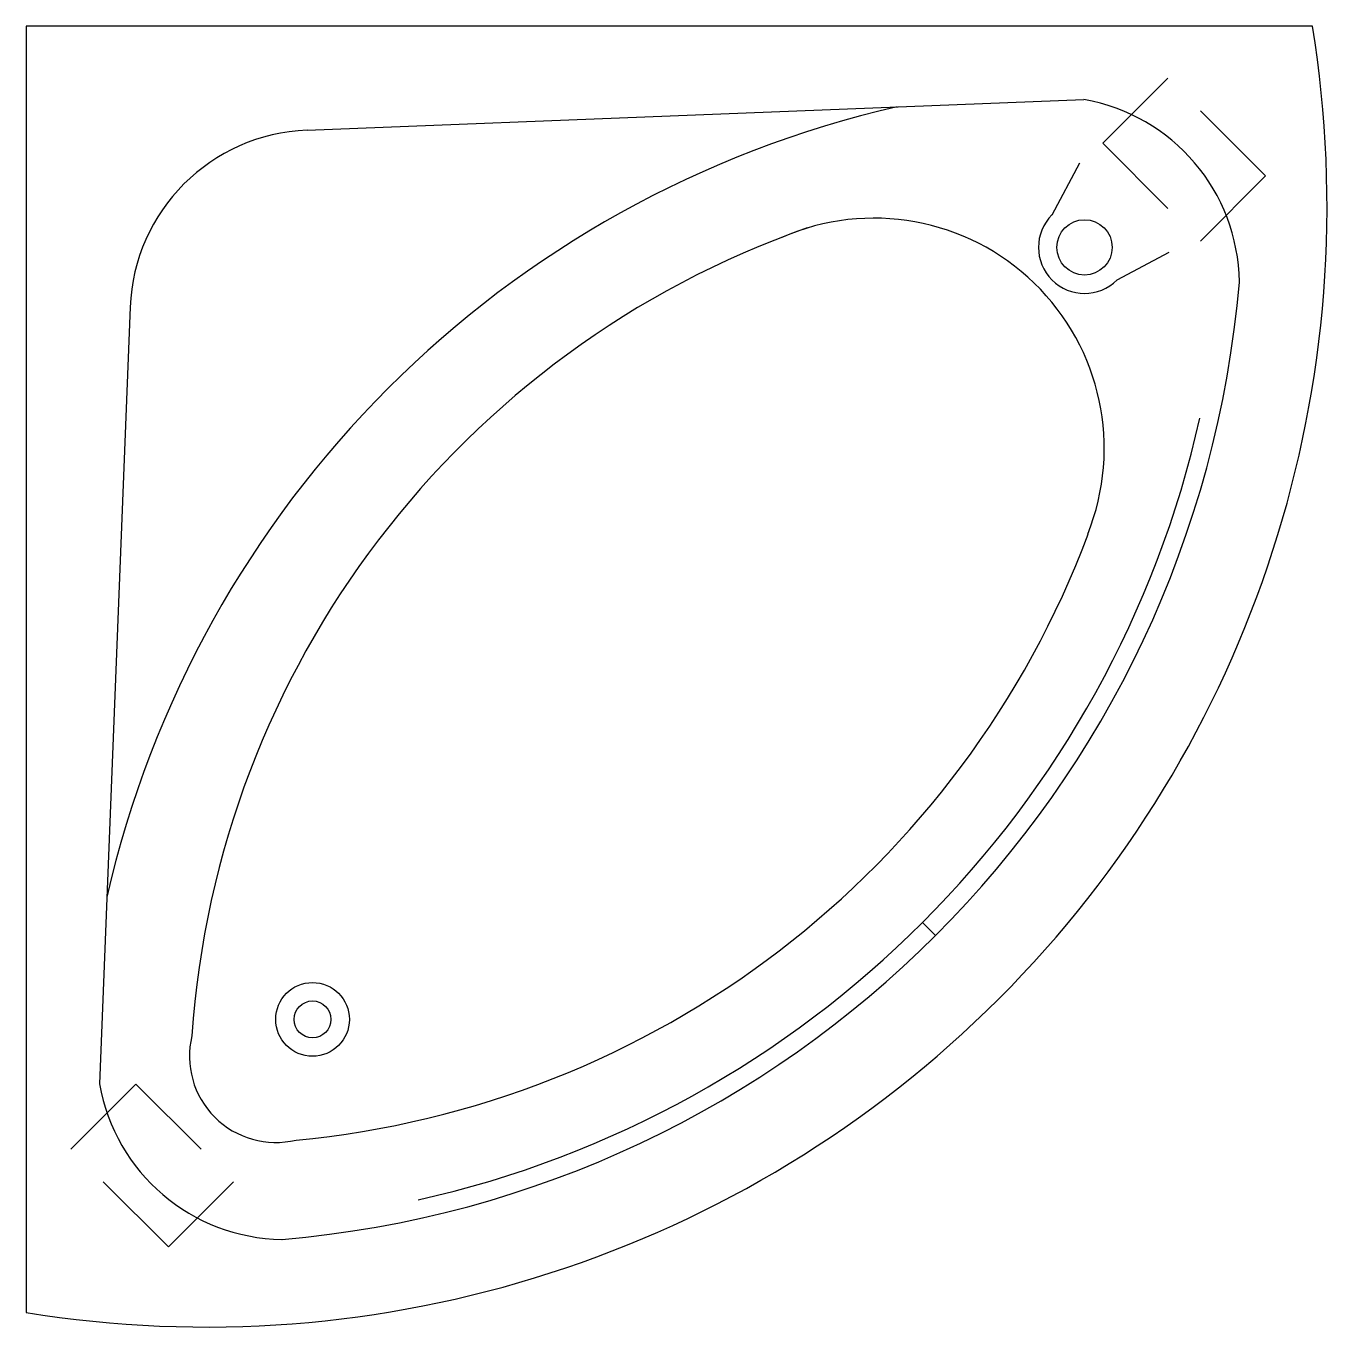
# Model space of a CAD drawing. Header units: millimetres. Extents: x 679.34 to 680.75, y 762.39 to 763.8.
import ezdxf

# ---------------------------------------------------------------- set-up
doc = ezdxf.new("R2010")
doc.units = ezdxf.units.MM
doc.linetypes.add('HIDDEN2', pattern=[0.1875, 0.125, -0.0625])
doc.layers.add('Acqualife', color=3, linetype='Continuous')

msp = doc.modelspace()

# ---------------------------------------------------------------- linework, layer by layer
at = {"layer": 'Acqualife'}
for p, q in [((679.3405, 763.7974), (679.3405, 762.4014)), ((680.7365, 763.7974), (679.3405, 763.7974))]:
    msp.add_line(p, q, dxfattribs=at)
at = {"layer": 'Acqualife', "color": 1, "linetype": 'HIDDEN2', "ltscale": 0.25}
for p, q in [((680.5796, 763.7409), (680.5089, 763.6702)), ((680.6856, 763.6348), (680.5796, 763.7409)), ((680.5089, 763.6702), (680.6149, 763.5641)), ((680.6149, 763.5641), (680.6856, 763.6348)), ((679.389, 762.5784), (679.4597, 762.6492)), ((679.4597, 762.6492), (679.5658, 762.5431)), ((679.495, 762.4724), (679.389, 762.5784)), ((679.5658, 762.5431), (679.495, 762.4724))]:
    msp.add_line(p, q, dxfattribs=at)
at = {"layer": 'Acqualife', "color": 2}
for p, q in [((679.6454, 763.6845), (680.4886, 763.7177)), ((679.4534, 763.4925), (679.4202, 762.6493)), ((680.3275, 762.8104), (680.3133, 762.8246))]:
    msp.add_line(p, q, dxfattribs=at)
at = {"layer": 'Acqualife', "color": 1}
for p, q in [((680.4539, 763.5926), (680.4841, 763.6489)), ((680.5246, 763.5219), (680.5809, 763.5521))]:
    msp.add_line(p, q, dxfattribs=at)
for centre, radius in [((680.4892, 763.5572), 0.03), ((679.6514, 762.7194), 0.04), ((679.6514, 762.7194), 0.02)]:
    msp.add_circle(centre, radius, dxfattribs=at)
at = {"layer": 'Acqualife'}
msp.add_circle((680.3911, 762.7468), 0, dxfattribs=at)
msp.add_arc((679.5362, 763.6017), 1.2162, 260.7393, 9.2607, dxfattribs=at)
at = {"layer": 'Acqualife', "color": 2}
for centre, radius, start, end in [((680.5396, 762.5983), 1.14, 102.8573, 167.1427), ((680.4532, 763.5167), 0.2041, 0.8332, 80.0108), ((679.6533, 763.4846), 0.2, 92.2543, 177.7457), ((679.5214, 763.6165), 1.14, 274.8746, 355.1254), ((679.5214, 763.6165), 1.12, 282.6076, 347.3924), ((679.6212, 762.6847), 0.2041, 189.9892, 269.1668)]:
    msp.add_arc(centre, radius, start, end, dxfattribs=at)
at = {"layer": 'Acqualife', "color": 1}
for centre, radius, start, end in [((680.4892, 763.5572), 0.05, 135, 315), ((680.5209, 762.6322), 1.0029, 109.3841, 176.0347), ((680.2606, 763.3389), 0.25, 338.2148, 113.5659), ((679.5379, 763.6041), 1.0202, 275.3776, 339.4491), ((679.6116, 762.6796), 0.0938, 166.4949, 283.5051)]:
    msp.add_arc(centre, radius, start, end, dxfattribs=at)

doc.saveas('drawing.dxf')
